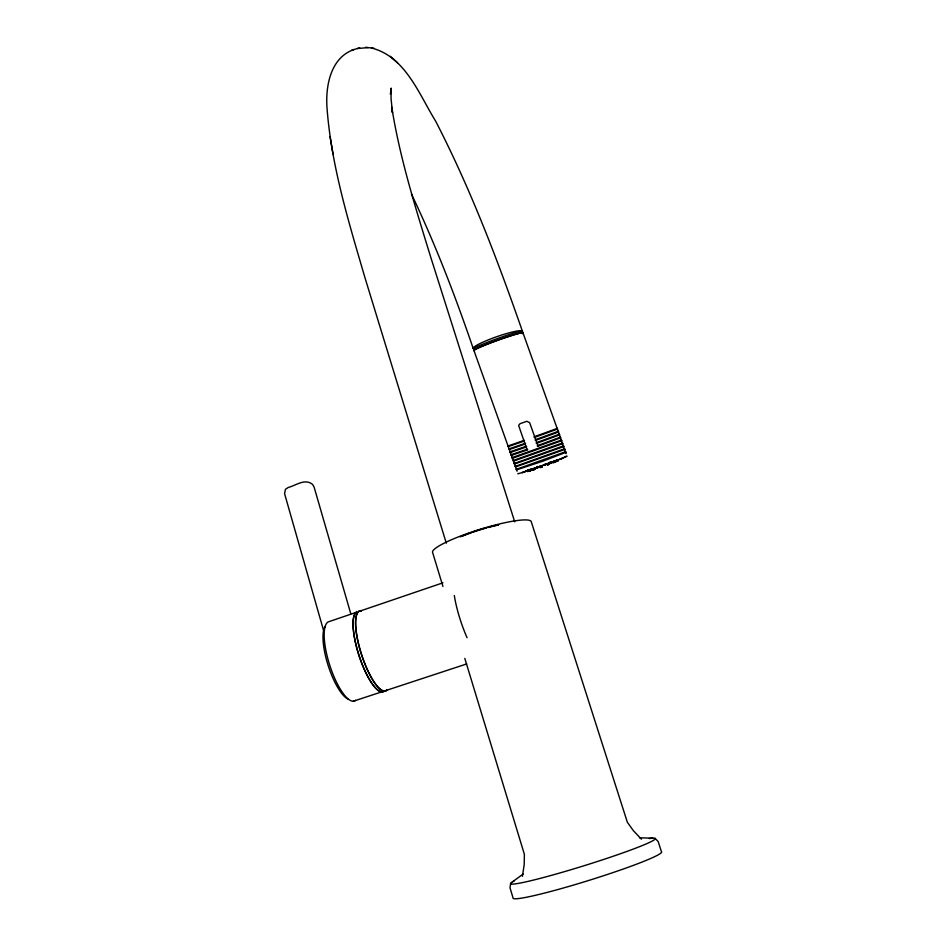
<?xml version="1.0" encoding="UTF-8"?>
<svg xmlns="http://www.w3.org/2000/svg" width="946" height="946" viewBox="0 0 946 946"><rect width="100%" height="100%" fill="white"/><g stroke="black" fill="none" stroke-linecap="round" stroke-linejoin="round"><path stroke-width="1.42" d="M522.405 876.292L524.202 864.691L524.38 854.321L464.805 658.381M510.674 883.387L509.989 887.75L513.039 897.884A77.809 5.581 -17.3 0 0 589.181 880.312A77.809 5.581 -17.3 0 0 661.431 851.66L658.18 841.585L655.14 838.393M390.355 94.139L391.218 88.12L391.029 98.301L392.484 112.751L391.774 107.253C399.874 158.384 415.578 207.919 430.761 257.277L514.73 521.873M564.691 448.771L515.073 466.484L516.516 465.775M561.782 440.659L512.176 458.372M560.742 437.738L537.494 446.358M559.701 434.829L536.429 443.39M516.587 469.831L542.791 461.187L565.956 452.306L565.081 452.507M512.413 881.897L523.103 874.08M515.546 466.922L564.916 449.397L564.041 449.598M514.506 464.013L563.875 446.488L563 446.701M558.66 431.92L535.377 440.422M513.477 461.116L562.823 443.568L561.971 443.792M513.252 460.489L562.61 442.941L561.747 443.177M512.212 457.58L561.569 440.032L560.706 440.268M511.171 454.683L527.501 449.184M354.005 49.523C330.828 57.517 325.601 85.282 326.938 106.886C331.135 165.314 348.636 221.79 364.967 277.722L446.299 543.181M510.142 451.774L526.449 446.228M509.326 449.492L525.609 443.899M509.102 448.865L525.385 443.26M523.422 472.078L522.287 472.693L563.047 458.136L560.883 458.704M508.286 446.583L524.557 440.931M508.061 445.968L524.332 440.304M517.545 468.672L516.114 469.405L565.732 451.691L564.857 451.881M515.475 462.878L514.033 463.575L563.65 445.862L562.787 446.074M512.59 454.813L511.136 455.452L527.726 449.823M545.499 463.658C547.285 465.243 541.573 465.846 544.896 465.006M533.473 469.772C530.576 468.164 536.571 471.025 534.691 468.164M533.036 469.949L535.282 469.157M550.075 462.109C549.531 464.403 554.285 461.518 551.695 462.665L551.317 461.636M539.539 466.532C539.255 468.436 543.252 467.099 541.798 465.739M546.954 463.871C548.396 467.076 549.626 461.317 549.579 464.131M555.042 462.086L554.663 461.033C550.241 461.719 556.201 463.895 555.089 460.856M556.236 461.459L555.858 460.418L556.615 460.158L556.993 461.21C555.278 462.783 559.145 458.313 558.246 460.737M534.005 469.642L533.627 468.589L534.904 468.104M527.289 470.458L527.655 471.486L529.441 470.883M532.314 469.677L531.948 468.637L530.54 470.28L532.752 469.5M528.175 470.328L528.554 471.38L528.613 470.15M528.554 471.38L530.789 470.588L530.41 469.547M536.973 466.745L537.34 467.773C534.431 468.731 540.556 466.65 537.635 467.608L537.269 466.579M547.935 463.552L548.313 464.604L547.557 464.864L547.178 463.812L549.2 463.079M511.561 451.916L510.095 452.543L526.674 446.855M525.113 471.38L527.454 470.458M528.4 470.28L529.973 469.724L530.351 470.765M540.521 466.212L540.899 467.265L540.142 467.525L539.764 466.473L541.36 465.905L541.739 466.957M534.088 436.827L557.395 428.372L556.555 428.656M534.313 437.466L557.62 428.999L556.78 429.271M535.152 439.795L558.436 431.293L557.596 431.553M536.205 442.752L559.476 434.202L558.637 434.462M537.269 445.72L560.529 437.123L559.665 437.359M356.583 612.239L328.096 621.948A41.707 12.44 72.2 0 0 330.934 668.751A41.707 12.44 72.2 0 0 355.601 700.324M359.066 611.4L442.941 582.807M550.442 463.138L551.412 462.831L551.045 461.79M555.952 461.376C553.162 461.955 558.991 461.341 556.591 459.922M558.01 460.797L557.253 461.045L556.827 459.862M554.486 462.227L555.468 461.908M527.655 471.486L530.789 470.588M548.597 464.439L549.354 464.19M553.221 462.7L554.202 462.381L553.824 461.341M541.195 467.099L542.176 466.792M353.319 701.223L382.089 691.763M384.596 690.947L466.697 663.938M357.34 48.542L368.183 47.596M351.605 50.268L359.669 47.808M545.866 464.699L545.274 463.717M532.657 468.897L533.248 469.89M639.52 837.813L652.787 838.168M371.494 48.01C405.361 56.488 419.066 94.387 435.692 121.242C470.493 188.715 497.525 259.878 522.499 331.478M365.582 47.3L374.001 48.281M397.568 62.862L390.249 56.287M641.447 839.197L633.382 830.683L627.352 822.251L531.321 521.932A51.687 7.923 -17.3 0 0 479.693 529.429A51.687 7.923 -17.3 0 0 432.665 552.641L442.953 586.485M411.451 194.06C435.326 244.092 455.227 295.932 473.177 348.365M523.055 333.039L566.146 453.654M557.442 459.862L557.821 460.903M554.864 460.927L555.231 461.967M553.079 461.589L553.445 462.641M550.501 461.932L550.868 462.961M550.3 462.05L550.667 463.079M548.775 463.244L549.153 464.297M547.379 463.694L547.758 464.746M537.967 445.956L529.642 422.649L526.78 421.289L520.075 423.69L518.633 425.404L527.04 449.823M541.573 465.787L541.952 466.839M539.977 466.354L540.355 467.407M537.801 466.449L538.168 467.478M534.466 468.282L534.845 469.334M533.934 468.412L534.313 469.464M530.375 469.192L530.753 470.233M530.162 469.251L530.576 470.647M529.145 470.02L529.512 471.073M528.235 470.15L528.767 471.321M527.726 470.28L528.093 471.321M527.501 470.399L527.868 471.439M473.958 350.552L517.036 471.191M350.777 613.741L314.107 487.084L312.511 484.305C304.754 478.203 296.063 485.452 288.234 487.486L285.432 489.33L284.58 493.646L323.804 631.337M330.083 136.744L333.016 154.021M474.502 350.446A25.849 1.585 -19.8 0 1 499.299 339.555A25.849 1.585 -19.8 0 1 522.026 333.5M473.981 348.991A25.849 1.62 -19.8 0 1 498.767 338.077A25.849 1.62 -19.8 0 1 521.506 332.046M386.819 690.379A42.18 11.719 72.1 0 1 361.384 654.265A42.18 11.719 72.1 0 1 361.218 610.667M384.336 691.195A42.168 11.778 72.1 0 1 360.154 659.019A42.168 11.778 72.1 0 1 356.488 611.956M564.407 456.835A26.121 0.615 -19.6 0 1 546.516 464.143A26.121 0.615 -19.6 0 1 518.172 473.473M474.336 350.741A26.11 1.596 -19.8 0 1 499.393 339.744A26.11 1.596 -19.8 0 1 522.334 333.631M649.299 838.57A75.739 4.73 -17.3 0 1 586.331 865.022A75.739 4.73 -17.3 0 1 514.281 880.856M467.064 637.71A42.428 9.046 71.6 0 1 454.328 595.542M386.725 690.095A41.884 11.624 72.1 0 1 361.478 654.23A41.884 11.624 72.1 0 1 361.301 610.962M384.23 690.911A41.872 11.695 72.1 0 1 361.632 662.791A41.872 11.695 72.1 0 1 354.833 614.202M347.856 698.999A39.271 11.778 72.2 0 1 328.108 665.369A39.271 11.778 72.2 0 1 324.927 626.867M460.123 536.843A36.776 5.688 -17.3 0 1 471.392 532.468M472.752 531.983A36.776 5.688 -17.3 0 1 486.764 527.62M488.16 527.241A36.776 5.688 -17.3 0 1 498.696 524.711M462.937 535.921A35.865 5.546 -17.3 0 1 466.532 534.49M467.785 534.017A35.865 5.546 -17.3 0 1 471.664 532.598M472.988 532.137A35.865 5.546 -17.3 0 1 486.658 527.88M488.006 527.513A35.865 5.546 -17.3 0 1 498.27 525.042M475.081 349.05A26.11 3.335 -19.3 0 1 495.728 337.06A26.11 3.335 -19.3 0 1 521.885 332.377"/></g></svg>
